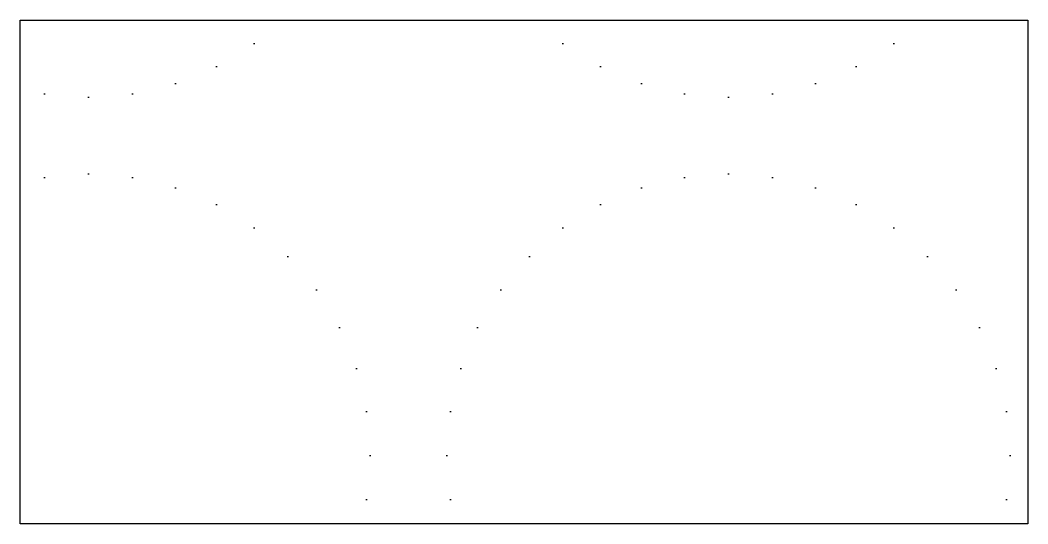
# Model space of a CAD drawing. Header units: millimetres. Extents: x 10 to 50, y 10 to 30.
import ezdxf

# ---------------------------------------------------------------- set-up
doc = ezdxf.new("R2010")
doc.units = ezdxf.units.MM
doc.layers.get('0').update_dxf_attribs({"lineweight": 25})

msp = doc.modelspace()

# ---------------------------------------------------------------- hatches: boundary and pattern name
at = {"transparency": 33554687}
h = msp.add_hatch(dxfattribs=at)
h.set_pattern_fill('CIRCLES', color=256, style=0, pattern_type=0)
h.set_pattern_definition([(0, (23.738, 10.952), (0, 25.4), [0, -25.4]), (0, (23.33, 9.246), (0, 25.4), [0, -25.4]), (0, (22.658, 7.626), (0, 25.4), [0, -25.4]), (0, (21.742, 6.13), (0, 25.4), [0, -25.4]), (0, (20.603, 4.797), (0, 25.4), [0, -25.4]), (0, (19.27, 3.658), (0, 25.4), [0, -25.4]), (0, (17.774, 2.742), (0, 25.4), [0, -25.4]), (0, (16.154, 2.07), (0, 25.4), [0, -25.4]), (0, (14.448, 1.662), (0, 25.4), [0, -25.4]), (0, (12.7, 1.524), (0, 25.4), [0, -25.4]), (0, (10.952, 1.662), (0, 25.4), [0, -25.4]), (0, (9.246, 2.07), (0, 25.4), [0, -25.4]), (0, (7.626, 2.742), (0, 25.4), [0, -25.4]), (0, (6.13, 3.658), (0, 25.4), [0, -25.4]), (0, (4.797, 4.797), (0, 25.4), [0, -25.4]), (0, (3.658, 6.13), (0, 25.4), [0, -25.4]), (0, (2.742, 7.626), (0, 25.4), [0, -25.4]), (0, (2.07, 9.246), (0, 25.4), [0, -25.4]), (0, (1.662, 10.952), (0, 25.4), [0, -25.4]), (0, (1.524, 12.7), (0, 25.4), [0, -25.4]), (0, (1.662, 14.448), (0, 25.4), [0, -25.4]), (0, (2.07, 16.154), (0, 25.4), [0, -25.4]), (0, (2.742, 17.774), (0, 25.4), [0, -25.4]), (0, (3.658, 19.27), (0, 25.4), [0, -25.4]), (0, (4.797, 20.603), (0, 25.4), [0, -25.4]), (0, (6.13, 21.742), (0, 25.4), [0, -25.4]), (0, (7.626, 22.658), (0, 25.4), [0, -25.4]), (0, (9.246, 23.33), (0, 25.4), [0, -25.4]), (0, (10.952, 23.738), (0, 25.4), [0, -25.4]), (0, (12.7, 23.876), (0, 25.4), [0, -25.4]), (0, (14.448, 23.738), (0, 25.4), [0, -25.4]), (0, (16.154, 23.33), (0, 25.4), [0, -25.4]), (0, (17.774, 22.658), (0, 25.4), [0, -25.4]), (0, (19.27, 21.742), (0, 25.4), [0, -25.4]), (0, (20.603, 20.603), (0, 25.4), [0, -25.4]), (0, (21.742, 19.27), (0, 25.4), [0, -25.4]), (0, (22.658, 17.774), (0, 25.4), [0, -25.4]), (0, (23.33, 16.154), (0, 25.4), [0, -25.4]), (0, (23.738, 14.448), (0, 25.4), [0, -25.4]), (0, (23.876, 12.7), (0, 25.4), [0, -25.4])])
h.paths.add_polyline_path([(10, 30), (50, 30), (50, 10), (10, 10)], flags=0)

# ---------------------------------------------------------------- linework, layer by layer
for p, q in [((10, 30), (50, 30)), ((10, 10), (10, 30)), ((50, 30), (50, 10)), ((50, 10), (10, 10))]:
    msp.add_line(p, q)

doc.saveas('drawing.dxf')
